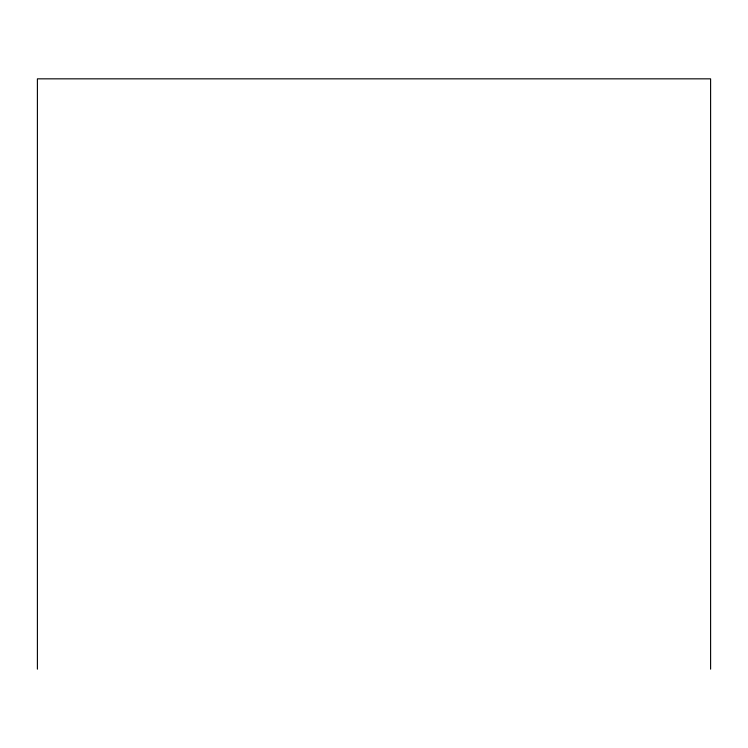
<?xml version="1.0" encoding="UTF-8"?>
<svg xmlns="http://www.w3.org/2000/svg" width="748" height="748" viewBox="0 0 748 748"><rect width="100%" height="100%" fill="white"/><g stroke="black" fill="none" stroke-linecap="round" stroke-linejoin="round"><path stroke-width="1.12" d="M710.6 669.161L710.6 78.839L37.4 78.839L37.4 669.161"/></g></svg>
